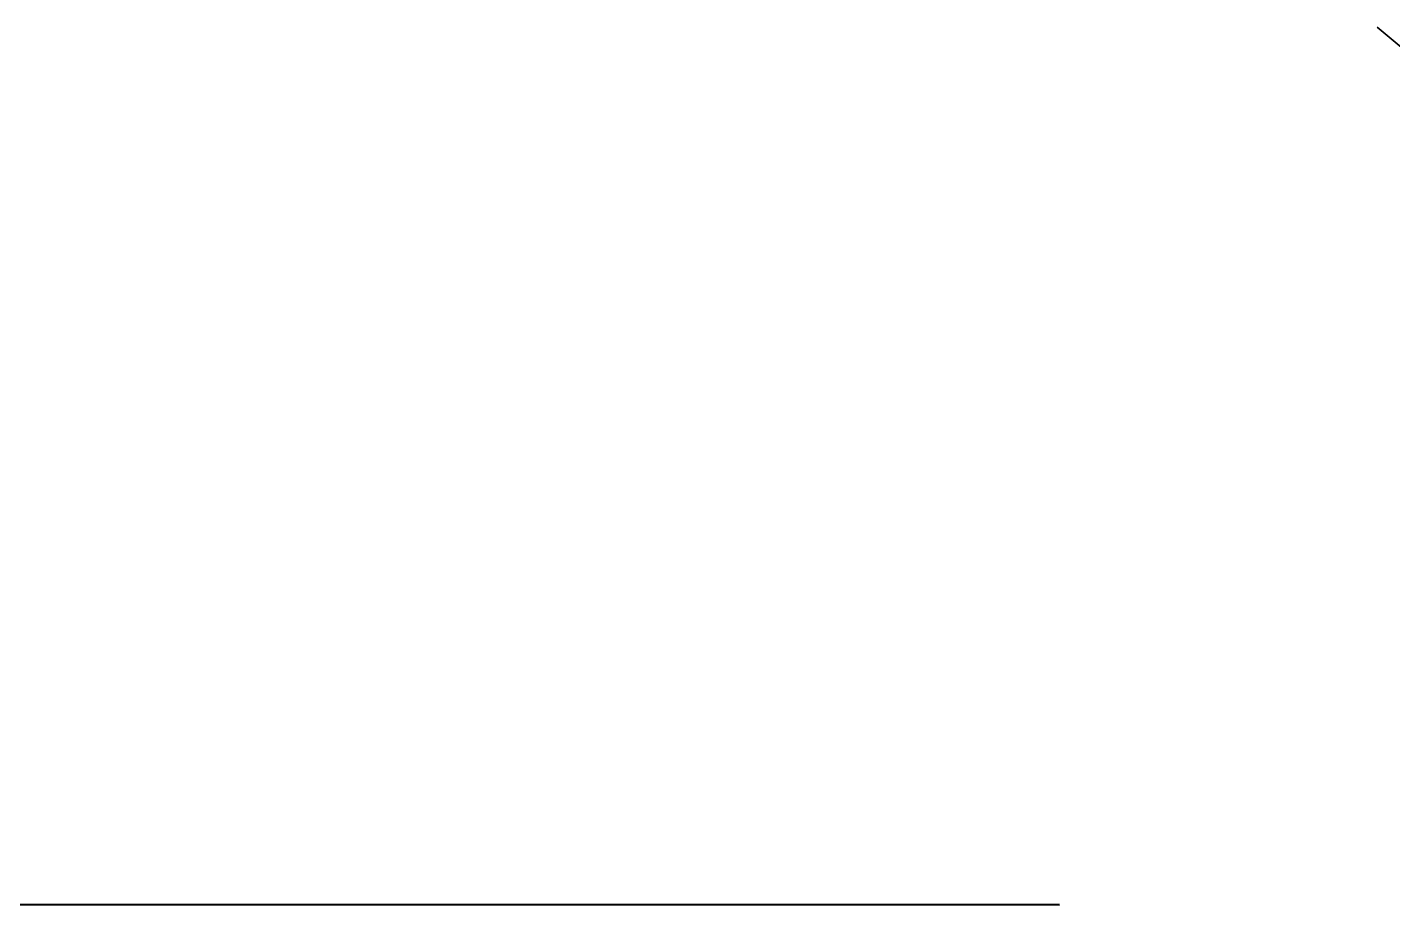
# Model space of a CAD drawing. Header units: feet. Extents: x 600 to 2744, y 411 to 1435.
# Drawn here: x 2528.73 to 2540.75, y 509.84 to 517.56 of the extents above; entities that cross this region are included whole.
import ezdxf

# ---------------------------------------------------------------- set-up
doc = ezdxf.new("R2010")
doc.units = ezdxf.units.FT
doc.layers.add('PQI-A-WALL', color=30, linetype='Continuous', lineweight=50)

msp = doc.modelspace()

# ---------------------------------------------------------------- linework, layer by layer
at = {"layer": 'PQI-A-WALL', "color": 0, "lineweight": 35, "ltscale": 1000}
msp.add_line((2559.521074754548, 501.8079131878853), (2540.613959088509, 517.562267895762), dxfattribs=at)
at = {"layer": 'PQI-A-WALL', "ltscale": 1000}
msp.add_line((2520.324059698507, 509.8368503974521), (2537.816672491319, 509.836009483131), dxfattribs=at)

doc.saveas('drawing.dxf')
